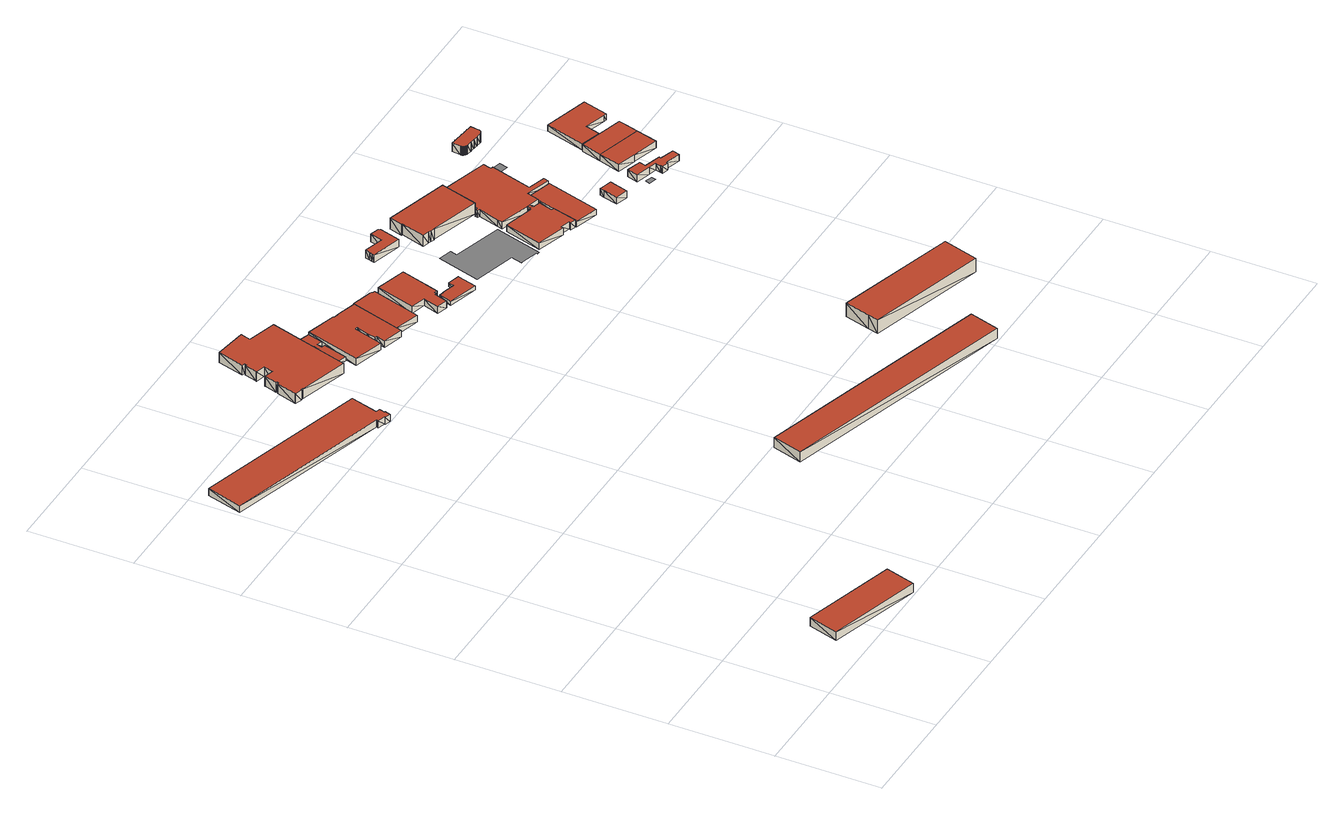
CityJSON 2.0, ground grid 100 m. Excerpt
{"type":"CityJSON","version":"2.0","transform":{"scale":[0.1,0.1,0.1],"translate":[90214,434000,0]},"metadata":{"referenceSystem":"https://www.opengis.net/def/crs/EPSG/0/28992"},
"CityObjects":{
"building1":{"type":"Building","attributes":{"+height_valid":1,"+groundHeight":3,"measuredHeight":12,"+function":"Industry","+org_car_parking_spaces":0,"+total_area":3818,"+min_car_parking_spaces":76},"geometry":[{"type":"MultiSurface","lod":"1.2","boundaries":[[[0,1,2,3,4]],[[5,6,7,8,9]],[[0,6,5]],[[0,1,6]],[[1,7,6]],[[1,2,7]],[[2,8,7]],[[2,3,8]],[[3,9,8]],[[3,4,9]],[[4,5,9]],[[4,0,5]]],"semantics":{"surfaces":[{"type":"GroundSurface"},{"type":"RoofSurface"},{"type":"WallSurface"}],"values":[0,1,2,2,2,2,2,2,2,2,2,2]}}]},
"building2":{"type":"Building","attributes":{"+height_valid":1,"+groundHeight":3,"measuredHeight":10,"+function":"Industry","+org_car_parking_spaces":44,"+total_area":4400,"+min_car_parking_spaces":88},"geometry":[{"type":"MultiSurface","lod":"1.2","boundaries":[[[10,11,12,13,14,15,16,17,18,19,20,21]],[[22,23,24,25,26,27,28,29,30,31,32,33]],[[10,23,22]],[[10,11,23]],[[11,24,23]],[[11,12,24]],[[12,25,24]],[[12,13,25]],[[13,26,25]],[[13,14,26]],[[14,27,26]],[[14,15,27]],[[15,28,27]],[[15,16,28]],[[16,29,28]],[[16,17,29]],[[17,30,29]],[[17,18,30]],[[18,31,30]],[[18,19,31]],[[19,32,31]],[[19,20,32]],[[20,33,32]],[[20,21,33]],[[21,22,33]],[[21,10,22]]],"semantics":{"surfaces":[{"type":"GroundSurface"},{"type":"RoofSurface"},{"type":"WallSurface"}],"values":[0,1,2,2,2,2,2,2,2,2,2,2,2,2,2,2,2,2,2,2,2,2,2,2,2,2]}}]},
"building3":{"type":"Building","attributes":{"+height_valid":1,"+groundHeight":2,"measuredHeight":12,"+function":"Industry","+org_car_parking_spaces":11,"+total_area":7408,"+min_car_parking_spaces":148},"geometry":[{"type":"MultiSurface","lod":"1.2","boundaries":[[[34,35,36,37,38,39,40,41,42,43,44,45,46,47,48,49,50,51,52,53,54,55,56,57,58,59,60,61]],[[62,63,64,65,66,67,68,69,70,71,72,73,74,75,76,77,78,79,80,81,82,83,84,85,86,87,88,89]],[[34,63,62]],[[34,35,63]],[[35,64,63]],[[35,36,64]],[[36,65,64]],[[36,37,65]],[[37,66,65]],[[37,38,66]],[[38,67,66]],[[38,39,67]],[[39,68,67]],[[39,40,68]],[[40,69,68]],[[40,41,69]],[[41,70,69]],[[41,42,70]],[[42,71,70]],[[42,43,71]],[[43,72,71]],[[43,44,72]],[[44,73,72]],[[44,45,73]],[[45,74,73]],[[45,46,74]],[[46,75,74]],[[46,47,75]],[[47,76,75]],[[47,48,76]],[[48,77,76]],[[48,49,77]],[[49,78,77]],[[49,50,78]],[[50,79,78]],[[50,51,79]],[[51,80,79]],[[51,52,80]],[[52,81,80]],[[52,53,81]],[[53,82,81]],[[53,54,82]],[[54,83,82]],[[54,55,83]],[[55,84,83]],[[55,56,84]],[[56,85,84]],[[56,57,85]],[[57,86,85]],[[57,58,86]],[[58,87,86]],[[58,59,87]],[[59,88,87]],[[59,60,88]],[[60,89,88]],[[60,61,89]],[[61,62,89]],[[61,34,62]]],"semantics":{"surfaces":[{"type":"GroundSurface"},{"type":"RoofSurface"},{"type":"WallSurface"}],"values":[0,1,2,2,2,2,2,2,2,2,2,2,2,2,2,2,2,2,2,2,2,2,2,2,2,2,2,2,2,2,2,2,2,2,2,2,2,2,2,2,2,2,2,2,2,2,2,2,2,2,2,2,2,2,2,2,2,2]}}]},
"building4":{"type":"Building","attributes":{"+height_valid":1,"+groundHeight":3,"measuredHeight":7,"+function":"Industry","+org_car_parking_spaces":37,"+total_area":450,"+min_car_parking_spaces":0},"geometry":[{"type":"MultiSurface","lod":"1.2","boundaries":[[[90,91,92,93,94,95,96,97,98,99,100,101,102,103]],[[104,105,106,107,108,109,110,111,112,113,114,115,116,117]],[[90,105,104]],[[90,91,105]],[[91,106,105]],[[91,92,106]],[[92,107,106]],[[92,93,107]],[[93,108,107]],[[93,94,108]],[[94,109,108]],[[94,95,109]],[[95,110,109]],[[95,96,110]],[[96,111,110]],[[96,97,111]],[[97,112,111]],[[97,98,112]],[[98,113,112]],[[98,99,113]],[[99,114,113]],[[99,100,114]],[[100,115,114]],[[100,101,115]],[[101,116,115]],[[101,102,116]],[[102,117,116]],[[102,103,117]],[[103,104,117]],[[103,90,104]]],"semantics":{"surfaces":[{"type":"GroundSurface"},{"type":"RoofSurface"},{"type":"WallSurface"}],"values":[0,1,2,2,2,2,2,2,2,2,2,2,2,2,2,2,2,2,2,2,2,2,2,2,2,2,2,2,2,2]}}]},
"building5":{"type":"Building","attributes":{"+height_valid":1,"+groundHeight":2,"measuredHeight":9,"+function":"Industry","+org_car_parking_spaces":19,"+total_area":2916,"+min_car_parking_spaces":58},"geometry":[{"type":"MultiSurface","lod":"1.2","boundaries":[[[118,119,120,121,122,123,124,125,126,127,128,129,130,131,132,133]],[[134,135,136,137,138,139,140,141,142,143,144,145,146,147,148,149]],[[118,135,134]],[[118,119,135]],[[119,136,135]],[[119,120,136]],[[120,137,136]],[[120,121,137]],[[121,138,137]],[[121,122,138]],[[122,139,138]],[[122,123,139]],[[123,140,139]],[[123,124,140]],[[124,141,140]],[[124,125,141]],[[125,142,141]],[[125,126,142]],[[126,143,142]],[[126,127,143]],[[127,144,143]],[[127,128,144]],[[128,145,144]],[[128,129,145]],[[129,146,145]],[[129,130,146]],[[130,147,146]],[[130,131,147]],[[131,148,147]],[[131,132,148]],[[132,149,148]],[[132,133,149]],[[133,134,149]],[[133,118,134]]],"semantics":{"surfaces":[{"type":"GroundSurface"},{"type":"RoofSurface"},{"type":"WallSurface"}],"values":[0,1,2,2,2,2,2,2,2,2,2,2,2,2,2,2,2,2,2,2,2,2,2,2,2,2,2,2,2,2,2,2,2,2]}}]},
"building6":{"type":"Building","attributes":{"+height_valid":1,"+groundHeight":3,"measuredHeight":13,"+function":"Industry","+org_car_parking_spaces":3,"+total_area":3001,"+min_car_parking_spaces":60},"geometry":[{"type":"MultiSurface","lod":"1.2","boundaries":[[[150,151,152,153,154]],[[155,156,157,158,159]],[[150,156,155]],[[150,151,156]],[[151,157,156]],[[151,152,157]],[[152,158,157]],[[152,153,158]],[[153,159,158]],[[153,154,159]],[[154,155,159]],[[154,150,155]]],"semantics":{"surfaces":[{"type":"GroundSurface"},{"type":"RoofSurface"},{"type":"WallSurface"}],"values":[0,1,2,2,2,2,2,2,2,2,2,2]}}]},
"building7":{"type":"Building","attributes":{"+height_valid":1,"+groundHeight":2,"measuredHeight":9,"+function":"Industry","+org_car_parking_spaces":7,"+total_area":1231,"+min_car_parking_spaces":25},"geometry":[{"type":"MultiSurface","lod":"1.2","boundaries":[[[127,126,160,161,162,163,164,165]],[[143,142,166,167,168,169,170,171]],[[127,142,143]],[[127,126,142]],[[126,166,142]],[[126,160,166]],[[160,167,166]],[[160,161,167]],[[161,168,167]],[[161,162,168]],[[162,169,168]],[[162,163,169]],[[163,170,169]],[[163,164,170]],[[164,171,170]],[[164,165,171]],[[165,143,171]],[[165,127,143]]],"semantics":{"surfaces":[{"type":"GroundSurface"},{"type":"RoofSurface"},{"type":"WallSurface"}],"values":[0,1,2,2,2,2,2,2,2,2,2,2,2,2,2,2,2,2]}}]},
"building8":{"type":"Building","attributes":{"+height_valid":1,"+groundHeight":3,"measuredHeight":10,"+function":"Industry","+org_car_parking_spaces":39,"+total_area":3516,"+min_car_parking_spaces":70},"geometry":[{"type":"MultiSurface","lod":"1.2","boundaries":[[[172,173,174,175,176,177,178,179,180,181,182,183,184,185]],[[186,187,188,189,190,191,192,193,194,195,196,197,198,199]],[[172,187,186]],[[172,173,187]],[[173,188,187]],[[173,174,188]],[[174,189,188]],[[174,175,189]],[[175,190,189]],[[175,176,190]],[[176,191,190]],[[176,177,191]],[[177,192,191]],[[177,178,192]],[[178,193,192]],[[178,179,193]],[[179,194,193]],[[179,180,194]],[[180,195,194]],[[180,181,195]],[[181,196,195]],[[181,182,196]],[[182,197,196]],[[182,183,197]],[[183,198,197]],[[183,184,198]],[[184,199,198]],[[184,185,199]],[[185,186,199]],[[185,172,186]]],"semantics":{"surfaces":[{"type":"GroundSurface"},{"type":"RoofSurface"},{"type":"WallSurface"}],"values":[0,1,2,2,2,2,2,2,2,2,2,2,2,2,2,2,2,2,2,2,2,2,2,2,2,2,2,2,2,2]}}]},
"building9":{"type":"Building","attributes":{"+height_valid":1,"+groundHeight":3,"measuredHeight":7,"+function":"Industry","+org_car_parking_spaces":5,"+total_area":365,"+min_car_parking_spaces":0},"geometry":[{"type":"MultiSurface","lod":"1.2","boundaries":[[[200,201,202,203,204,205,206,207,208]],[[209,210,211,212,213,214,215,216,217]],[[200,210,209]],[[200,201,210]],[[201,211,210]],[[201,202,211]],[[202,212,211]],[[202,203,212]],[[203,213,212]],[[203,204,213]],[[204,214,213]],[[204,205,214]],[[205,215,214]],[[205,206,215]],[[206,216,215]],[[206,207,216]],[[207,217,216]],[[207,208,217]],[[208,209,217]],[[208,200,209]]],"semantics":{"surfaces":[{"type":"GroundSurface"},{"type":"RoofSurface"},{"type":"WallSurface"}],"values":[0,1,2,2,2,2,2,2,2,2,2,2,2,2,2,2,2,2,2,2]}}]},
"building10":{"type":"Building","attributes":{"+height_valid":1,"+groundHeight":3,"measuredHeight":11,"+function":"Industry","+org_car_parking_spaces":13,"+total_area":477,"+min_car_parking_spaces":0},"geometry":[{"type":"MultiSurface","lod":"1.2","boundaries":[[[218,219,220,221,222,223,224,225,226,227,228,229]],[[230,231,232,233,234,235,236,237,238,239,240,241]],[[218,231,230]],[[218,219,231]],[[219,232,231]],[[219,220,232]],[[220,233,232]],[[220,221,233]],[[221,234,233]],[[221,222,234]],[[222,235,234]],[[222,223,235]],[[223,236,235]],[[223,224,236]],[[224,237,236]],[[224,225,237]],[[225,238,237]],[[225,226,238]],[[226,239,238]],[[226,227,239]],[[227,240,239]],[[227,228,240]],[[228,241,240]],[[228,229,241]],[[229,230,241]],[[229,218,230]]],"semantics":{"surfaces":[{"type":"GroundSurface"},{"type":"RoofSurface"},{"type":"WallSurface"}],"values":[0,1,2,2,2,2,2,2,2,2,2,2,2,2,2,2,2,2,2,2,2,2,2,2,2,2]}}]},
"building11":{"type":"Building","attributes":{"+height_valid":1,"+groundHeight":0,"measuredHeight":0,"+function":"Industry","+org_car_parking_spaces":13,"+total_area":2884,"+min_car_parking_spaces":58},"geometry":[{"type":"MultiSurface","lod":"1.2","boundaries":[[[242,243,244,245,246,247,248,249,250,251,252,253,254,255,256]]],"semantics":{"surfaces":[{"type":"GroundSurface"}],"values":[0]}}]},
"building12":{"type":"Building","attributes":{"+height_valid":1,"+groundHeight":0,"measuredHeight":14,"+function":"Industry","+org_car_parking_spaces":26,"+total_area":5444,"+min_car_parking_spaces":109},"geometry":[{"type":"MultiSurface","lod":"1.2","boundaries":[[[257,258,259,260,261]],[[262,263,264,265,266]],[[257,263,262]],[[257,258,263]],[[258,264,263]],[[258,259,264]],[[259,265,264]],[[259,260,265]],[[260,266,265]],[[260,261,266]],[[261,262,266]],[[261,257,262]]],"semantics":{"surfaces":[{"type":"GroundSurface"},{"type":"RoofSurface"},{"type":"WallSurface"}],"values":[0,1,2,2,2,2,2,2,2,2,2,2]}}]},
"building13":{"type":"Building","attributes":{"+height_valid":1,"+groundHeight":3,"measuredHeight":14,"+function":"Industry","+org_car_parking_spaces":45,"+total_area":3773,"+min_car_parking_spaces":75},"geometry":[{"type":"MultiSurface","lod":"1.2","boundaries":[[[267,268,269,270,271,272,273,274,275,276,277,278]],[[279,280,281,282,283,284,285,286,287,288,289,290]],[[267,280,279]],[[267,268,280]],[[268,281,280]],[[268,269,281]],[[269,282,281]],[[269,270,282]],[[270,283,282]],[[270,271,283]],[[271,284,283]],[[271,272,284]],[[272,285,284]],[[272,273,285]],[[273,286,285]],[[273,274,286]],[[274,287,286]],[[274,275,287]],[[275,288,287]],[[275,276,288]],[[276,289,288]],[[276,277,289]],[[277,290,289]],[[277,278,290]],[[278,279,290]],[[278,267,279]]],"semantics":{"surfaces":[{"type":"GroundSurface"},{"type":"RoofSurface"},{"type":"WallSurface"}],"values":[0,1,2,2,2,2,2,2,2,2,2,2,2,2,2,2,2,2,2,2,2,2,2,2,2,2]}}]},
"building14":{"type":"Building","attributes":{"+height_valid":1,"+groundHeight":3,"measuredHeight":10,"+function":"Office","+org_car_parking_spaces":12,"+total_area":262,"+min_car_parking_spaces":0},"geometry":[{"type":"MultiSurface","lod":"1.2","boundaries":[[[291,292,293,294,295,296,297,298,299,300,301,302,303,304,305,306]],[[307,308,309,310,311,312,313,314,315,316,317,318,319,320,321,322]],[[291,308,307]],[[291,292,308]],[[292,309,308]],[[292,293,309]],[[293,310,309]],[[293,294,310]],[[294,311,310]],[[294,295,311]],[[295,312,311]],[[295,296,312]],[[296,313,312]],[[296,297,313]],[[297,314,313]],[[297,298,314]],[[298,315,314]],[[298,299,315]],[[299,316,315]],[[299,300,316]],[[300,317,316]],[[300,301,317]],[[301,318,317]],[[301,302,318]],[[302,319,318]],[[302,303,319]],[[303,320,319]],[[303,304,320]],[[304,321,320]],[[304,305,321]],[[305,322,321]],[[305,306,322]],[[306,307,322]],[[306,291,307]]],"semantics":{"surfaces":[{"type":"GroundSurface"},{"type":"RoofSurface"},{"type":"WallSurface"}],"values":[0,1,2,2,2,2,2,2,2,2,2,2,2,2,2,2,2,2,2,2,2,2,2,2,2,2,2,2,2,2,2,2,2,2]}}]},
"building15":{"type":"Building","attributes":{"+height_valid":1,"+groundHeight":2,"measuredHeight":8,"+function":"Industry","+org_car_parking_spaces":17,"+total_area":1241,"+min_car_parking_spaces":25},"geometry":[{"type":"MultiSurface","lod":"1.2","boundaries":[[[323,324,325,326,327]],[[328,329,330,331,332]],[[323,329,328]],[[323,324,329]],[[324,330,329]],[[324,325,330]],[[325,331,330]],[[325,326,331]],[[326,332,331]],[[326,327,332]],[[327,328,332]],[[327,323,328]]],"semantics":{"surfaces":[{"type":"GroundSurface"},{"type":"RoofSurface"},{"type":"WallSurface"}],"values":[0,1,2,2,2,2,2,2,2,2,2,2]}}]},
"building16":{"type":"Building","attributes":{"+height_valid":1,"+groundHeight":3,"measuredHeight":10,"+function":"Industry","+org_car_parking_spaces":1,"+total_area":8834,"+min_car_parking_spaces":177},"geometry":[{"type":"MultiSurface","lod":"1.2","boundaries":[[[333,334,335,336,337,338,305,304,339,340,341,342,343,344,268,267,345,346,347,348]],[[349,350,351,352,353,354,321,320,355,356,357,358,359,360,361,362,363,364,365,366]],[[333,350,349]],[[333,334,350]],[[334,351,350]],[[334,335,351]],[[335,352,351]],[[335,336,352]],[[336,353,352]],[[336,337,353]],[[337,354,353]],[[337,338,354]],[[338,321,354]],[[338,305,321]],[[305,320,321]],[[305,304,320]],[[304,355,320]],[[304,339,355]],[[339,356,355]],[[339,340,356]],[[340,357,356]],[[340,341,357]],[[341,358,357]],[[341,342,358]],[[342,359,358]],[[342,343,359]],[[343,360,359]],[[343,344,360]],[[344,361,360]],[[344,268,361]],[[268,362,361]],[[268,267,362]],[[267,363,362]],[[267,345,363]],[[345,364,363]],[[345,346,364]],[[346,365,364]],[[346,347,365]],[[347,366,365]],[[347,348,366]],[[348,349,366]],[[348,333,349]]],"semantics":{"surfaces":[{"type":"GroundSurface"},{"type":"RoofSurface"},{"type":"WallSurface"}],"values":[0,1,2,2,2,2,2,2,2,2,2,2,2,2,2,2,2,2,2,2,2,2,2,2,2,2,2,2,2,2,2,2,2,2,2,2,2,2,2,2,2,2]}}]},
"building17":{"type":"Building","attributes":{"+height_valid":1,"+groundHeight":0,"measuredHeight":7,"+function":"Industry","+org_car_parking_spaces":31,"+total_area":3236,"+min_car_parking_spaces":65},"geometry":[{"type":"MultiSurface","lod":"1.2","boundaries":[[[367,368,369,370,371,372,373,374]],[[375,376,377,378,379,380,381,382]],[[367,376,375]],[[367,368,376]],[[368,377,376]],[[368,369,377]],[[369,378,377]],[[369,370,378]],[[370,379,378]],[[370,371,379]],[[371,380,379]],[[371,372,380]],[[372,381,380]],[[372,373,381]],[[373,382,381]],[[373,374,382]],[[374,375,382]],[[374,367,375]]],"semantics":{"surfaces":[{"type":"GroundSurface"},{"type":"RoofSurface"},{"type":"WallSurface"}],"values":[0,1,2,2,2,2,2,2,2,2,2,2,2,2,2,2,2,2]}}]},
"building18":{"type":"Building","attributes":{"+height_valid":1,"+groundHeight":0,"measuredHeight":0,"+function":"Industry","+org_car_parking_spaces":15,"+total_area":261,"+min_car_parking_spaces":0},"geometry":[{"type":"MultiSurface","lod":"1.2","boundaries":[[[383,384,385,386]]],"semantics":{"surfaces":[{"type":"GroundSurface"}],"values":[0]}}]},
"building19":{"type":"Building","attributes":{"+height_valid":1,"+groundHeight":0,"measuredHeight":0,"+function":"Industry","+org_car_parking_spaces":29,"+total_area":27,"+min_car_parking_spaces":0},"geometry":[{"type":"MultiSurface","lod":"1.2","boundaries":[[[387,388,389,390]]],"semantics":{"surfaces":[{"type":"GroundSurface"}],"values":[0]}}]},
"building20":{"type":"Building","attributes":{"+height_valid":1,"+groundHeight":2,"measuredHeight":9,"+function":"Industry","+org_car_parking_spaces":27,"+total_area":750,"+min_car_parking_spaces":15},"geometry":[{"type":"MultiSurface","lod":"1.2","boundaries":[[[391,392,393,394,395,396,397,398,399,400,401,402,403,404,405,406]],[[407,408,409,410,411,412,413,414,415,416,417,418,419,420,421,422]],[[391,408,407]],[[391,392,408]],[[392,409,408]],[[392,393,409]],[[393,410,409]],[[393,394,410]],[[394,411,410]],[[394,395,411]],[[395,412,411]],[[395,396,412]],[[396,413,412]],[[396,397,413]],[[397,414,413]],[[397,398,414]],[[398,415,414]],[[398,399,415]],[[399,416,415]],[[399,400,416]],[[400,417,416]],[[400,401,417]],[[401,418,417]],[[401,402,418]],[[402,419,418]],[[402,403,419]],[[403,420,419]],[[403,404,420]],[[404,421,420]],[[404,405,421]],[[405,422,421]],[[405,406,422]],[[406,407,422]],[[406,391,407]]],"semantics":{"surfaces":[{"type":"GroundSurface"},{"type":"RoofSurface"},{"type":"WallSurface"}],"values":[0,1,2,2,2,2,2,2,2,2,2,2,2,2,2,2,2,2,2,2,2,2,2,2,2,2,2,2,2,2,2,2,2,2]}}]},
"building21":{"type":"Building","attributes":{"+height_valid":1,"+groundHeight":3,"measuredHeight":12,"+function":"Industry","+org_car_parking_spaces":17,"+total_area":2676,"+min_car_parking_spaces":54},"geometry":[{"type":"MultiSurface","lod":"1.2","boundaries":[[[423,424,425,426,427,428,429,430,431,432,433,434,435,436,437,438,439,440,441,442,443,444,445,446,447,448,449,450,451,452,453,454,455,456,457,458,459,460,461,462,463,464,465,466,467,468,469,470,471,472,473]],[[474,475,476,477,478,479,480,481,482,483,484,485,486,487,488,489,490,491,492,493,494,495,496,497,498,499,500,501,502,503,504,505,506,507,508,509,510,511,512,513,514,515,516,517,518,519,520,521,522,523,524]],[[423,475,474]],[[423,424,475]],[[424,476,475]],[[424,425,476]],[[425,477,476]],[[425,426,477]],[[426,478,477]],[[426,427,478]],[[427,479,478]],[[427,428,479]],[[428,480,479]],[[428,429,480]],[[429,481,480]],[[429,430,481]],[[430,482,481]],[[430,431,482]],[[431,483,482]],[[431,432,483]],[[432,484,483]],[[432,433,484]],[[433,485,484]],[[433,434,485]],[[434,486,485]],[[434,435,486]],[[435,487,486]],[[435,436,487]],[[436,488,487]],[[436,437,488]],[[437,489,488]],[[437,438,489]],[[438,490,489]],[[438,439,490]],[[439,491,490]],[[439,440,491]],[[440,492,491]],[[440,441,492]],[[441,493,492]],[[441,442,493]],[[442,494,493]],[[442,443,494]],[[443,495,494]],[[443,444,495]],[[444,496,495]],[[444,445,496]],[[445,497,496]],[[445,446,497]],[[446,498,497]],[[446,447,498]],[[447,499,498]],[[447,448,499]],[[448,500,499]],[[448,449,500]],[[449,501,500]],[[449,450,501]],[[450,502,501]],[[450,451,502]],[[451,503,502]],[[451,452,503]],[[452,504,503]],[[452,453,504]],[[453,505,504]],[[453,454,505]],[[454,506,505]],[[454,455,506]],[[455,507,506]],[[455,456,507]],[[456,508,507]],[[456,457,508]],[[457,509,508]],[[457,458,509]],[[458,510,509]],[[458,459,510]],[[459,511,510]],[[459,460,511]],[[460,512,511]],[[460,461,512]],[[461,513,512]],[[461,462,513]],[[462,514,513]],[[462,463,514]],[[463,515,514]],[[463,464,515]],[[464,516,515]],[[464,465,516]],[[465,517,516]],[[465,466,517]],[[466,518,517]],[[466,467,518]],[[467,519,518]],[[467,468,519]],[[468,520,519]],[[468,469,520]],[[469,521,520]],[[469,470,521]],[[470,522,521]],[[470,471,522]],[[471,523,522]],[[471,472,523]],[[472,524,523]],[[472,473,524]],[[473,474,524]],[[473,423,474]]],"semantics":{"surfaces":[{"type":"GroundSurface"},{"type":"RoofSurface"},{"type":"WallSurface"}],"values":[0,1,2,2,2,2,2,2,2,2,2,2,2,2,2,2,2,2,2,2,2,2,2,2,2,2,2,2,2,2,2,2,2,2,2,2,2,2,2,2,2,2,2,2,2,2,2,2,2,2,2,2,2,2,2,2,2,2,2,2,2,2,2,2,2,2,2,2,2,2,2,2,2,2,2,2,2,2,2,2,2,2,2,2,2,2,2,2,2,2,2,2,2,2,2,2,2,2,2,2,2,2,2,2]}}]},
"building22":{"type":"Building","attributes":{"+height_valid":1,"+groundHeight":2,"measuredHeight":9,"+function":"Industry","+org_car_parking_spaces":30,"+total_area":1056,"+min_car_parking_spaces":21},"geometry":[{"type":"MultiSurface","lod":"1.2","boundaries":[[[525,526,527,528,529,530]],[[531,532,533,534,535,536]],[[525,532,531]],[[525,526,532]],[[526,533,532]],[[526,527,533]],[[527,534,533]],[[527,528,534]],[[528,535,534]],[[528,529,535]],[[529,536,535]],[[529,530,536]],[[530,531,536]],[[530,525,531]]],"semantics":{"surfaces":[{"type":"GroundSurface"},{"type":"RoofSurface"},{"type":"WallSurface"}],"values":[0,1,2,2,2,2,2,2,2,2,2,2,2,2]}}]},
"building23":{"type":"Building","attributes":{"+height_valid":1,"+groundHeight":2,"measuredHeight":9,"+function":"Industry","+org_car_parking_spaces":18,"+total_area":1755,"+min_car_parking_spaces":35},"geometry":[{"type":"MultiSurface","lod":"1.2","boundaries":[[[537,538,539,525,530,540,541,542]],[[543,544,545,531,536,546,547,548]],[[537,544,543]],[[537,538,544]],[[538,545,544]],[[538,539,545]],[[539,531,545]],[[539,525,531]],[[525,536,531]],[[525,530,536]],[[530,546,536]],[[530,540,546]],[[540,547,546]],[[540,541,547]],[[541,548,547]],[[541,542,548]],[[542,543,548]],[[542,537,543]]],"semantics":{"surfaces":[{"type":"GroundSurface"},{"type":"RoofSurface"},{"type":"WallSurface"}],"values":[0,1,2,2,2,2,2,2,2,2,2,2,2,2,2,2,2,2]}}]},
"building24":{"type":"Building","attributes":{"+height_valid":1,"+groundHeight":3,"measuredHeight":9,"+function":"Industry","+org_car_parking_spaces":26,"+total_area":1624,"+min_car_parking_spaces":32},"geometry":[{"type":"MultiSurface","lod":"1.2","boundaries":[[[549,550,551,552,553,554,555]],[[556,557,558,559,560,561,562]],[[549,557,556]],[[549,550,557]],[[550,558,557]],[[550,551,558]],[[551,559,558]],[[551,552,559]],[[552,560,559]],[[552,553,560]],[[553,561,560]],[[553,554,561]],[[554,562,561]],[[554,555,562]],[[555,556,562]],[[555,549,556]]],"semantics":{"surfaces":[{"type":"GroundSurface"},{"type":"RoofSurface"},{"type":"WallSurface"}],"values":[0,1,2,2,2,2,2,2,2,2,2,2,2,2,2,2]}}]}
},
"vertices":[
[1638,292,30],[1553,4,30],[653,267,30],[737,555,30],[754,550,30],[1638,292,120],[1553,4,120],[653,267,120],[737,555,120],[754,550,120],
[107,5864,30],[1786,5374,30],[1710,5113,30],[1751,5101,30],[1735,5047,30],[1743,5044,30],[1727,4988,30],[1671,5005,30],[1673,5012,30],[1600,5034,30],[1606,5055,30],[7,5522,30],[107,5864,100],[1786,5374,100],[1710,5113,100],[1751,5101,100],[1735,5047,100],[1743,5044,100],[1727,4988,100],[1671,5005,100],[1673,5012,100],[1600,5034,100],[1606,5055,100],[7,5522,100],
[1834,6645,20],[2145,6596,20],[2117,6501,20],[2393,6420,20],[2195,5743,20],[2167,5647,20],[1695,5785,20],[1697,5793,20],[1677,5798,20],[1674,5791,20],[1604,5812,20],[1606,5816,20],[1663,6009,20],[1679,6005,20],[1685,6025,20],[1673,6028,20],[1708,6147,20],[1706,6148,20],[1708,6153,20],[1799,6126,20],[1825,6216,20],[1734,6242,20],[1735,6247,20],[1737,6247,20],[1772,6366,20],[1783,6362,20],[1790,6383,20],[1760,6391,20],[1834,6645,120],[2145,6596,120],[2117,6501,120],[2393,6420,120],[2195,5743,120],[2167,5647,120],[1695,5785,120],[1697,5793,120],[1677,5798,120],[1674,5791,120],[1604,5812,120],[1606,5816,120],[1663,6009,120],[1679,6005,120],[1685,6025,120],[1673,6028,120],[1708,6147,120],[1706,6148,120],[1708,6153,120],[1799,6126,120],[1825,6216,120],[1734,6242,120],[1735,6247,120],[1737,6247,120],[1772,6366,120],[1783,6362,120],[1790,6383,120],[1760,6391,120],
[2384,5933,30],[2318,5707,30],[2214,5738,30],[2281,5970,30],[2319,5959,30],[2333,6007,30],[2314,6013,30],[2355,6158,30],[2460,6126,30],[2418,5982,30],[2367,5997,30],[2361,5979,30],[2351,5949,30],[2386,5939,30],[2384,5933,70],[2318,5707,70],[2214,5738,70],[2281,5970,70],[2319,5959,70],[2333,6007,70],[2314,6013,70],[2355,6158,70],[2460,6126,70],[2418,5982,70],[2367,5997,70],[2361,5979,70],[2351,5949,70],[2386,5939,70],
[2684,5805,20],[2600,5521,20],[2314,5604,20],[2467,6127,20],[2753,6044,20],[2752,6036,20],[2798,6022,20],[2799,6027,20],[2992,5969,20],[2853,5499,20],[2839,5451,20],[2647,5507,20],[2670,5594,20],[2650,5600,20],[2675,5686,20],[2710,5797,20],[2684,5805,90],[2600,5521,90],[2314,5604,90],[2467,6127,90],[2753,6044,90],[2752,6036,90],[2798,6022,90],[2799,6027,90],[2992,5969,90],[2853,5499,90],[2839,5451,90],[2647,5507,90],[2670,5594,90],[2650,5600,90],[2675,5686,90],[2710,5797,90],
[3812,1688,30],[5154,1295,30],[5069,1008,30],[2767,1682,30],[2851,1969,30],[3812,1688,130],[5154,1295,130],[5069,1008,130],[2767,1682,130],[2851,1969,130],
[2995,5978,20],[3195,5921,20],[3207,5917,20],[3204,5907,20],[3229,5900,20],[3091,5429,20],[2995,5978,90],[3195,5921,90],[3207,5917,90],[3204,5907,90],[3229,5900,90],[3091,5429,90],
[3278,5892,30],[3571,5807,30],[3515,5617,30],[3501,5569,30],[3497,5556,30],[3495,5557,30],[3459,5432,30],[3431,5440,30],[3424,5419,30],[3407,5424,30],[3367,5297,30],[3267,5326,30],[3311,5475,30],[3168,5518,30],[3278,5892,100],[3571,5807,100],[3515,5617,100],[3501,5569,100],[3497,5556,100],[3495,5557,100],[3459,5432,100],[3431,5440,100],[3424,5419,100],[3407,5424,100],[3367,5297,100],[3267,5326,100],[3311,5475,100],[3168,5518,100],
[3757,5381,30],[3703,5199,30],[3415,5283,30],[3453,5406,30],[3498,5393,30],[3500,5399,30],[3627,5361,30],[3643,5418,30],[3759,5385,30],[3757,5381,70],[3703,5199,70],[3415,5283,70],[3453,5406,70],[3498,5393,70],[3500,5399,70],[3627,5361,70],[3643,5418,70],[3759,5385,70],
[4008,6239,30],[3950,6042,30],[3664,6126,30],[3669,6146,30],[3677,6173,30],[3691,6220,30],[3883,6164,30],[3916,6279,30],[3916,6284,30],[4000,6258,30],[4000,6244,30],[4008,6242,30],[4008,6239,110],[3950,6042,110],[3664,6126,110],[3669,6146,110],[3677,6173,110],[3691,6220,110],[3883,6164,110],[3916,6279,110],[3916,6284,110],[4000,6258,110],[4000,6244,110],[4008,6242,110],
[4557,5338,0],[4452,4980,0],[4430,4986,0],[4433,4997,0],[4258,5049,0],[4256,5045,0],[4253,5046,0],[4285,5154,0],[3880,5272,0],[4002,5685,0],[4065,5666,0],[4128,5647,0],[4108,5578,0],[4586,5437,0],[4572,5390,0],
[4739,2048,0],[4807,2288,0],[5958,1951,0],[5860,1612,0],[4712,1948,0],[4739,2048,140],[4807,2288,140],[5958,1951,140],[5860,1612,140],[4712,1948,140],
[4761,6036,30],[4659,5688,30],[4178,5829,30],[4177,5825,30],[4144,5835,30],[4144,5838,30],[4120,5845,30],[4054,5865,30],[4122,6094,30],[4112,6096,30],[4149,6223,30],[4763,6045,30],[4761,6036,140],[4659,5688,140],[4178,5829,140],[4177,5825,140],[4144,5835,140],[4144,5838,140],[4120,5845,140],[4054,5865,140],[4122,6094,140],[4112,6096,140],[4149,6223,140],[4763,6045,140],
[4955,5236,30],[4915,5101,30],[4940,5094,30],[4874,4857,30],[4821,4873,30],[4827,4892,30],[4735,4919,30],[4730,4899,30],[4452,4980,30],[4557,5338,30],[4840,5259,30],[4843,5271,30],[4858,5267,30],[4868,5303,30],[4894,5296,30],[4882,5257,30],[4955,5236,100],[4915,5101,100],[4940,5094,100],[4874,4857,100],[4821,4873,100],[4827,4892,100],[4735,4919,100],[4730,4899,100],[4452,4980,100],[4557,5338,100],[4840,5259,100],[4843,5271,100],[4858,5267,100],[4868,5303,100],[4894,5296,100],[4882,5257,100],
[4888,4853,20],[5039,5365,20],[5263,5300,20],[5232,5194,20],[5114,4786,20],[4888,4853,80],[5039,5365,80],[5263,5300,80],[5232,5194,80],[5114,4786,80],
[5229,5812,30],[5112,5412,30],[5281,5361,30],[5267,5313,30],[5028,5382,30],[4995,5266,30],[4572,5390,30],[4586,5437,30],[4645,5637,30],[4620,5645,30],[4627,5669,30],[4651,5662,30],[5229,5899,30],[5210,5838,30],[5213,5836,30],[5208,5818,30],[5229,5812,100],[5112,5412,100],[5281,5361,100],[5267,5313,100],[5028,5382,100],[4995,5266,100],[4572,5390,100],[4586,5437,100],[4645,5637,100],[4620,5645,100],[4627,5669,100],[4651,5662,100],[4659,5688,100],[4761,6036,100],[5229,5899,100],[5210,5838,100],[5213,5836,100],[5208,5818,100],
[5444,4884,0],[5461,4880,0],[5517,4863,0],[5525,4861,0],[5473,4681,0],[5353,4716,0],[5393,4851,0],[5406,4895,0],[5444,4884,70],[5461,4880,70],[5517,4863,70],[5525,4861,70],[5473,4681,70],[5353,4716,70],[5393,4851,70],[5406,4895,70],
[5309,5875,0],[5423,5845,0],[5400,5763,0],[5286,5797,0],
[5754,4646,0],[5822,4626,0],[5810,4583,0],[5741,4603,0],
[5857,4758,20],[5838,4694,20],[5998,4647,20],[5992,4627,20],[6127,4585,20],[6108,4517,20],[5958,4561,20],[5952,4542,20],[5892,4560,20],[5897,4579,20],[5892,4580,20],[5907,4632,20],[5829,4654,20],[5829,4652,20],[5690,4693,20],[5721,4799,20],[5857,4758,90],[5838,4694,90],[5998,4647,90],[5992,4627,90],[6127,4585,90],[6108,4517,90],[5958,4561,90],[5952,4542,90],[5892,4560,90],[5897,4579,90],[5892,4580,90],[5907,4632,90],[5829,4654,90],[5829,4652,90],[5690,4693,90],[5721,4799,90],
[5347,6179,30],[5356,6256,30],[5400,6251,30],[5404,6255,30],[5407,6251,30],[5445,6246,30],[5449,6249,30],[5452,6245,30],[5489,6241,30],[5493,6244,30],[5496,6240,30],[5534,6236,30],[5538,6239,30],[5541,6235,30],[5579,6231,30],[5583,6234,30],[5586,6230,30],[5630,6225,30],[5621,6145,30],[5619,6137,30],[5616,6130,30],[5612,6124,30],[5607,6118,30],[5601,6113,30],[5594,6109,30],[5587,6106,30],[5579,6104,30],[5572,6104,30],[5527,6109,30],[5522,6106,30],[5519,6110,30],[5482,6115,30],[5478,6111,30],[5475,6115,30],[5437,6120,30],[5433,6117,30],[5430,6121,30],[5385,6126,30],[5379,6128,30],[5373,6131,30],[5367,6134,30],[5365,6136,30],[5360,6140,30],[5357,6144,30],[5354,6147,30],[5352,6152,30],[5350,6156,30],[5348,6160,30],[5347,6165,30],[5347,6170,30],[5347,6174,30],[5347,6179,120],[5356,6256,120],[5400,6251,120],[5404,6255,120],[5407,6251,120],[5445,6246,120],[5449,6249,120],[5452,6245,120],[5489,6241,120],[5493,6244,120],[5496,6240,120],[5534,6236,120],[5538,6239,120],[5541,6235,120],[5579,6231,120],[5583,6234,120],[5586,6230,120],[5630,6225,120],[5621,6145,120],[5619,6137,120],[5616,6130,120],[5612,6124,120],[5607,6118,120],[5601,6113,120],[5594,6109,120],[5587,6106,120],[5579,6104,120],[5572,6104,120],[5527,6109,120],[5522,6106,120],[5519,6110,120],[5482,6115,120],[5478,6111,120],[5475,6115,120],[5437,6120,120],[5433,6117,120],[5430,6121,120],[5385,6126,120],[5379,6128,120],[5373,6131,120],[5367,6134,120],[5365,6136,120],[5360,6140,120],[5357,6144,120],[5354,6147,120],[5352,6152,120],[5350,6156,120],[5348,6160,120],[5347,6165,120],[5347,6170,120],[5347,6174,120],
[6244,4978,20],[6186,4772,20],[5931,4848,20],[5930,4845,20],[5750,4899,20],[5810,5104,20],[6244,4978,90],[6186,4772,90],[5931,4848,90],[5930,4845,90],[5750,4899,90],[5810,5104,90],
[6298,5172,20],[6277,5097,20],[6264,5049,20],[5866,5297,20],[6065,5240,20],[6267,5181,20],[6298,5172,90],[6277,5097,90],[6264,5049,90],[5866,5297,90],[6065,5240,90],[6267,5181,90],
[5980,5681,30],[6411,5556,30],[6340,5314,30],[6312,5323,30],[6107,5383,30],[6066,5244,30],[5870,5300,30],[5980,5681,90],[6411,5556,90],[6340,5314,90],[6312,5323,90],[6107,5383,90],[6066,5244,90],[5870,5300,90]
]}
